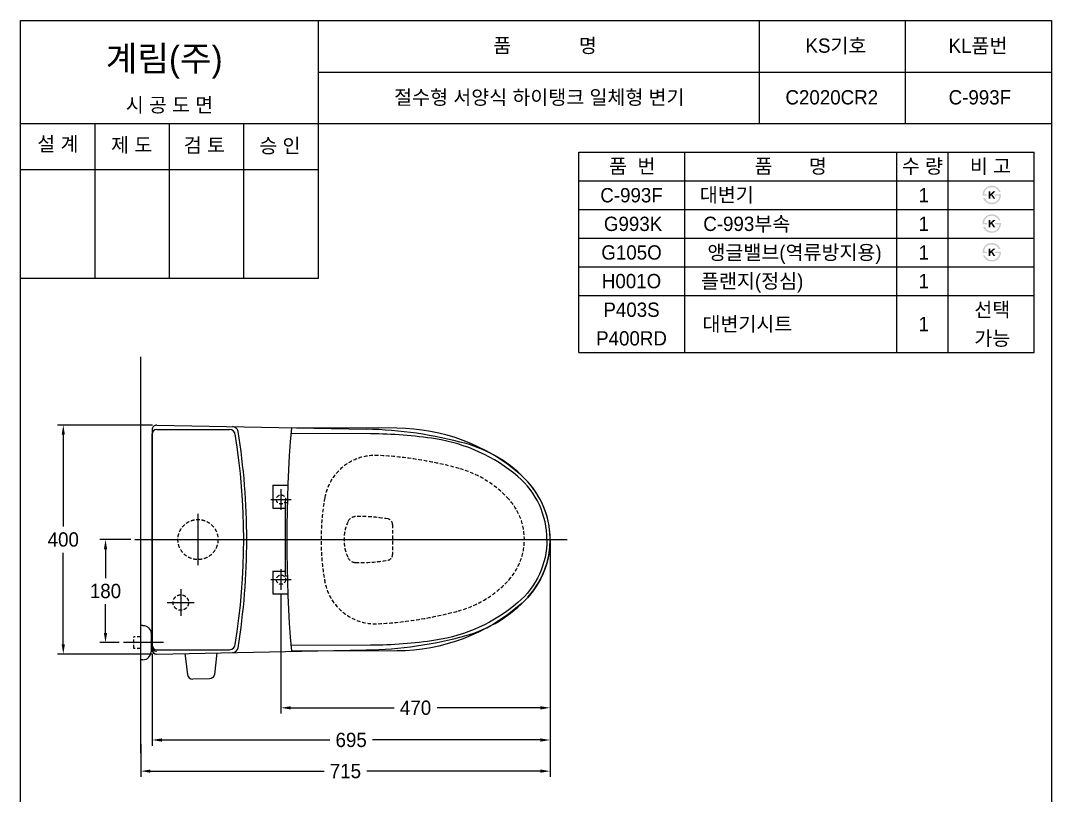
# Model space of a CAD drawing. Header units: millimetres. Extents: x 0 to 1800, y -67 to 2530.
# Drawn here: x 0 to 1800, y 1177 to 2530 of the extents above; entities that cross this region are included whole.
import ezdxf
from ezdxf.enums import TextEntityAlignment as Align
from ezdxf.lldxf.tags import DXFTag

# ---------------------------------------------------------------- set-up
doc = ezdxf.new("R2010")
doc.units = ezdxf.units.MM
doc.linetypes.add('DASHED2', pattern=[9.525, 6.35, -3.175])
for name, color, linetype in [('TEXT', 7, 'Continuous'), ('내부선 및 부속', 4, 'Continuous'), ('도각라인', 255, 'Continuous'), ('외형선', 3, 'Continuous'), ('점선', 6, 'DASHED2'), ('중심선', 1, 'DASHED'), ('치수선', 7, 'Continuous')]:
    doc.layers.add(name, color=color, linetype=linetype)
doc.styles.add('____', font='')
doc.styles.add('타이틀', font='H2GTRM.TTF', dxfattribs={"height": 25})
doc.styles.get('____').set_extended_font_data('굴림')
tags = doc.linetypes.add('DASHDOT', pattern=[70, 31, -13, 13, -13]).pattern_tags.tags
tags[10:11] = [DXFTag(74, 4), DXFTag(75, 0), DXFTag(340, '0'), DXFTag(46, 0.0), DXFTag(50, 0.0), DXFTag(44, 0.0), DXFTag(45, 0.0)]
tags[8:9] = [DXFTag(74, 4), DXFTag(75, 0), DXFTag(340, '0'), DXFTag(46, 0.0), DXFTag(50, 0.0), DXFTag(44, 0.0), DXFTag(45, 0.0)]
tags[6:7] = [DXFTag(74, 4), DXFTag(75, 0), DXFTag(340, '0'), DXFTag(46, 0.0), DXFTag(50, 0.0), DXFTag(44, 0.0), DXFTag(45, 0.0)]
tags[4:5] = [DXFTag(74, 4), DXFTag(75, 0), DXFTag(340, '0'), DXFTag(46, 0.0), DXFTag(50, 0.0), DXFTag(44, 0.0), DXFTag(45, 0.0)]
tags = doc.linetypes.add('DASHED', pattern=[25.72, 12.86, -12.86]).pattern_tags.tags
tags[6:7] = [DXFTag(74, 4), DXFTag(75, 0), DXFTag(340, '0'), DXFTag(46, 0.0), DXFTag(50, 0.0), DXFTag(44, 0.0), DXFTag(45, 0.0)]
tags[4:5] = [DXFTag(74, 4), DXFTag(75, 0), DXFTag(340, '0'), DXFTag(46, 0.0), DXFTag(50, 0.0), DXFTag(44, 0.0), DXFTag(45, 0.0)]
doc.dimstyles.new('MSADIM', dxfattribs={"dimtxt": 33, "dimasz": 17, "dimexe": 10, "dimexo": 7.5, "dimgap": 10, "dimtad": 0, "dimtih": 1, "dimtoh": 1, "dimdec": 0, "dimzin": 1, "dimdsep": 46, "dimtxsty": '____', "dimcen": 11.25, "dimadec": 0, "dimazin": 0, "dimtfac": 1, "dimtdec": 0, "dimtix": 1, "dimtmove": 0, "dimatfit": 3, "dimfxl": 1, "dimtolj": 1, "dimtzin": 1, "dimarcsym": 0})

# ---------------------------------------------------------------- blocks, each defined once
blk = doc.blocks.new('*D3')
at = {"layer": '치수선', "color": 0, "linetype": 'Continuous', "lineweight": -2, "transparency": 16777216}
for p, q in [((924.7, 1616), (924.7, 1319.6)), ((454.7, 1528), (454.7, 1319.6)), ((471.7, 1329.6), (652.1, 1329.6)), ((907.7, 1329.6), (727.4, 1329.6))]:
    blk.add_line(p, q, dxfattribs=at)
at = {"layer": '치수선', "color": 0, "linetype": 'Continuous', "transparency": 16777216}
for points in [[(471.7, 1332.4), (471.7, 1326.7), (454.7, 1329.6)], [(907.7, 1332.4), (907.7, 1326.7), (924.7, 1329.6)]]:
    blk.add_solid(points, dxfattribs=at)
at = {"layer": '치수선', "color": 0, "linetype": 'Continuous', "transparency": 16777216, "insert": (689.7, 1329.6), "char_height": 25, "attachment_point": 5, "style": '____'}
blk.add_mtext('\\A1;470', dxfattribs=at)
blk = doc.blocks.new('*D4')
at = {"layer": '치수선', "color": 0, "linetype": 'Continuous', "lineweight": -2, "transparency": 16777216}
for p, q in [((229.7, 1424), (229.7, 1263.4)), ((924.7, 1322.1), (924.7, 1263.4)), ((246.7, 1273.4), (539.9, 1273.4)), ((907.7, 1273.4), (614.5, 1273.4))]:
    blk.add_line(p, q, dxfattribs=at)
at = {"layer": '치수선', "color": 0, "linetype": 'Continuous', "transparency": 16777216}
for points in [[(246.7, 1276.2), (246.7, 1270.5), (229.7, 1273.4)], [(907.7, 1276.2), (907.7, 1270.5), (924.7, 1273.4)]]:
    blk.add_solid(points, dxfattribs=at)
at = {"layer": '치수선', "color": 0, "linetype": 'Continuous', "transparency": 16777216, "insert": (577.2, 1273.4), "char_height": 25, "attachment_point": 5, "style": '____'}
blk.add_mtext('\\A1;695', dxfattribs=at)
blk = doc.blocks.new('*D5')
at = {"layer": '치수선', "color": 0, "linetype": 'Continuous', "lineweight": -2, "transparency": 16777216}
for p, q in [((209.7, 1265.9), (209.7, 1209)), ((924.7, 1265.9), (924.7, 1209)), ((226.7, 1219), (530.1, 1219)), ((907.7, 1219), (604.4, 1219))]:
    blk.add_line(p, q, dxfattribs=at)
at = {"layer": '치수선', "color": 0, "linetype": 'Continuous', "transparency": 16777216}
for points in [[(226.7, 1221.8), (226.7, 1216.2), (209.7, 1219)], [(907.7, 1221.8), (907.7, 1216.2), (924.7, 1219)]]:
    blk.add_solid(points, dxfattribs=at)
at = {"layer": '치수선', "color": 0, "linetype": 'Continuous', "transparency": 16777216, "insert": (567.2, 1219), "char_height": 25, "attachment_point": 5, "style": '____'}
blk.add_mtext('\\A1;715', dxfattribs=at)
blk = doc.blocks.new('*D8')
at = {"layer": '치수선', "color": 0, "linetype": 'Continuous', "lineweight": -2, "transparency": 16777216}
for p, q in [((192.2, 1623.5), (138.2, 1623.5)), ((148.2, 1606.5), (148.2, 1556.3)), ((148.2, 1460.5), (148.2, 1510.6)), ((172.2, 1443.5), (138.2, 1443.5))]:
    blk.add_line(p, q, dxfattribs=at)
at = {"layer": '치수선', "color": 0, "linetype": 'Continuous', "transparency": 16777216}
for points in [[(145.4, 1606.5), (151.1, 1606.5), (148.2, 1623.5)], [(145.4, 1460.5), (151.1, 1460.5), (148.2, 1443.5)]]:
    blk.add_solid(points, dxfattribs=at)
at = {"layer": '치수선', "color": 0, "linetype": 'Continuous', "transparency": 16777216, "insert": (148.2, 1533.5), "char_height": 25, "attachment_point": 5, "style": '____'}
blk.add_mtext('\\A1;180', dxfattribs=at)
blk = doc.blocks.new('*D9')
at = {"layer": '치수선', "color": 0, "linetype": 'Continuous', "lineweight": -2, "transparency": 16777216}
for p, q in [((230.4, 1823.5), (64.5, 1823.5)), ((74.5, 1806.5), (74.5, 1646.3)), ((74.5, 1440.5), (74.5, 1600.6)), ((230.4, 1423.5), (64.5, 1423.5))]:
    blk.add_line(p, q, dxfattribs=at)
at = {"layer": '치수선', "color": 0, "linetype": 'Continuous', "transparency": 16777216}
for points in [[(71.7, 1806.5), (77.3, 1806.5), (74.5, 1823.5)], [(71.7, 1440.5), (77.3, 1440.5), (74.5, 1423.5)]]:
    blk.add_solid(points, dxfattribs=at)
at = {"layer": '치수선', "color": 0, "linetype": 'Continuous', "transparency": 16777216, "insert": (74.5, 1623.5), "char_height": 25, "attachment_point": 5, "style": '____'}
blk.add_mtext('\\A1;400', dxfattribs=at)

msp = doc.modelspace()

# ---------------------------------------------------------------- hatches: boundary and pattern name
at = {"layer": 'TEXT'}
for points in [[(1679.9, 2224.2), (1679.8, 2224.6), (1679.8, 2225), (1679.8, 2225.4), (1679.8, 2225.8), (1679.8, 2226.2), (1679.9, 2226.6), (1679.9, 2227), (1679.9, 2227.4), (1680, 2227.8), (1680, 2228.2), (1680.1, 2228.6), (1680.2, 2229), (1680.3, 2229.4), (1680.4, 2229.8), (1680.5, 2230.1), (1680.6, 2230.5), (1680.7, 2230.9), (1680.8, 2231.3), (1681, 2231.7), (1681.1, 2232), (1681.3, 2232.4), (1681.4, 2232.7), (1681.6, 2233.1), (1681.8, 2233.4), (1682, 2233.8), (1682.1, 2234.1), (1682.4, 2234.4), (1682.6, 2234.8), (1682.8, 2235.1), (1683, 2235.4), (1683.2, 2235.7), (1683.8, 2236.3), (1684, 2236.6), (1684.3, 2236.9), (1684.6, 2237.2), (1684.9, 2237.5), (1685.2, 2237.8), (1685.5, 2238), (1685.8, 2238.3), (1686.1, 2238.5), (1686.4, 2238.7), (1686.8, 2239), (1687.1, 2239.2), (1687.4, 2239.4), (1687.8, 2239.6), (1688.2, 2239.8), (1688.5, 2239.9), (1688.9, 2240.1), (1689.3, 2240.3), (1689.7, 2240.5), (1690.2, 2240.6), (1690.6, 2240.7), (1691, 2240.9), (1691.5, 2241), (1691.9, 2241.1), (1692.4, 2241.2), (1692.8, 2241.2), (1693.3, 2241.3), (1693.8, 2241.4), (1694.2, 2241.4), (1694.7, 2241.4), (1695.2, 2241.5), (1695.7, 2241.5), (1696.5, 2241.5), (1696.8, 2241.4), (1697.2, 2241.4), (1697.6, 2241.4), (1697.9, 2241.3), (1698.3, 2241.3), (1698.6, 2241.2), (1699, 2241.2), (1699.3, 2241.1), (1699.7, 2241), (1700, 2241), (1700.4, 2240.9), (1700.7, 2240.8), (1701, 2240.7), (1701.4, 2240.6), (1701.7, 2240.5), (1702, 2240.4), (1702.3, 2240.2), (1702.6, 2240.1), (1702.9, 2240), (1703.2, 2239.8), (1703.5, 2239.7), (1703.8, 2239.5), (1704.1, 2239.4), (1704.4, 2239.2), (1704.7, 2239), (1705, 2238.9), (1705.2, 2238.7), (1705.5, 2238.5), (1705.8, 2238.3), (1706.1, 2238.1), (1706.5, 2237.7), (1706.9, 2237.4), (1707.3, 2237), (1707.7, 2236.6), (1708, 2236.2), (1708.4, 2235.8), (1708.7, 2235.4), (1709.1, 2234.9), (1709.4, 2234.5), (1709.7, 2234), (1710, 2233.5), (1710.3, 2233), (1710.5, 2232.5), (1710.8, 2232), (1711, 2231.5), (1711.3, 2230.9), (1711.3, 2230.9), (1708.2, 2230.9), (1708.2, 2230.9), (1708.1, 2231.1), (1708, 2231.3), (1708, 2231.4), (1707.9, 2231.6), (1707.8, 2231.8), (1707.7, 2232), (1707.7, 2232.1), (1707.6, 2232.3), (1707.5, 2232.5), (1707.4, 2232.6), (1707.3, 2232.8), (1707.2, 2233), (1707.1, 2233.1), (1707, 2233.3), (1706.9, 2233.5), (1706.7, 2233.6), (1706.6, 2233.8), (1706.5, 2233.9), (1706.2, 2234.3), (1705.9, 2234.6), (1705.6, 2234.9), (1705.3, 2235.2), (1705, 2235.5), (1704.7, 2235.8), (1704.3, 2236.1), (1704.1, 2236.3), (1703.8, 2236.4), (1703.6, 2236.6), (1703.4, 2236.8), (1703.1, 2236.9), (1702.9, 2237.1), (1702.6, 2237.2), (1702.4, 2237.4), (1702.2, 2237.5), (1701.9, 2237.6), (1701.7, 2237.7), (1701.4, 2237.8), (1701.2, 2238), (1700.9, 2238.1), (1700.6, 2238.2), (1700.4, 2238.3), (1700.1, 2238.3), (1699.9, 2238.4), (1699.6, 2238.5), (1699.3, 2238.6), (1699.1, 2238.6), (1698.8, 2238.7), (1698.5, 2238.7), (1698.2, 2238.8), (1698, 2238.8), (1697.7, 2238.9), (1697.4, 2238.9), (1697.1, 2238.9), (1696.8, 2239), (1696.5, 2239), (1696.3, 2239), (1696, 2239), (1695.6, 2239), (1695.3, 2239), (1694.9, 2238.9), (1694.6, 2238.9), (1694.3, 2238.9), (1693.9, 2238.9), (1693.6, 2238.8), (1693.3, 2238.8), (1693, 2238.7), (1692.7, 2238.7), (1692.3, 2238.6), (1692, 2238.5), (1691.7, 2238.4), (1691.4, 2238.3), (1691.1, 2238.2), (1690.9, 2238.1), (1690.6, 2238), (1690.3, 2237.9), (1690, 2237.8), (1689.7, 2237.7), (1689.4, 2237.5), (1689.2, 2237.4), (1688.9, 2237.3), (1688.7, 2237.1), (1688.4, 2236.9), (1688.1, 2236.8), (1687.9, 2236.6), (1687.6, 2236.4), (1687.4, 2236.2), (1687.2, 2236), (1686.9, 2235.8), (1686.7, 2235.6), (1686.5, 2235.4), (1686.2, 2235.2), (1686, 2235), (1685.8, 2234.7), (1685.6, 2234.5), (1685.4, 2234.3), (1685.2, 2234), (1685, 2233.8), (1684.8, 2233.5), (1684.7, 2233.3), (1684.5, 2233), (1684.3, 2232.7), (1684.2, 2232.5), (1684, 2232.2), (1683.9, 2231.9), (1683.8, 2231.6), (1683.7, 2231.3), (1683.5, 2231.1), (1683.4, 2230.8), (1683.3, 2230.5), (1683.2, 2230.2), (1683.1, 2229.8), (1683, 2229.5), (1683, 2229.2), (1682.9, 2228.9), (1682.8, 2228.6), (1682.8, 2228.2), (1682.7, 2227.9), (1682.7, 2227.6), (1682.7, 2227.2), (1682.6, 2226.9), (1682.6, 2226.5), (1682.6, 2226.5), (1687.8, 2226.5), (1687.8, 2226.5), (1687.8, 2226.5), (1687.8, 2224.2), (1687.8, 2224.2), (1687.8, 2224.2), (1679.9, 2224.2)], [(1712, 2226.5), (1712, 2226.1), (1712, 2225.6), (1712, 2225.2), (1712, 2224.8), (1711.9, 2224.3), (1711.9, 2223.9), (1711.9, 2223.5), (1711.8, 2223.1), (1711.7, 2222.7), (1711.6, 2222.2), (1711.6, 2221.8), (1711.5, 2221.4), (1711.3, 2221), (1711.2, 2220.6), (1711.1, 2220.2), (1711, 2219.8), (1710.8, 2219.4), (1710.7, 2219), (1710.5, 2218.7), (1710.4, 2218.3), (1710.2, 2217.9), (1710, 2217.6), (1709.8, 2217.2), (1709.6, 2216.9), (1709.4, 2216.5), (1709.2, 2216.2), (1709, 2215.9), (1708.8, 2215.5), (1708.5, 2215.2), (1708.3, 2214.9), (1708, 2214.6), (1707.8, 2214.3), (1707.5, 2214), (1707.2, 2213.7), (1707, 2213.5), (1706.7, 2213.2), (1706.4, 2212.9), (1706.1, 2212.7), (1705.8, 2212.4), (1705.5, 2212.2), (1705.2, 2212), (1704.8, 2211.8), (1704.5, 2211.6), (1704.2, 2211.4), (1703.8, 2211.2), (1703.5, 2211), (1703.1, 2210.8), (1702.8, 2210.7), (1702.4, 2210.5), (1702.1, 2210.3), (1701.7, 2210.2), (1701.3, 2210.1), (1700.9, 2209.9), (1700.5, 2209.8), (1700.2, 2209.7), (1699.8, 2209.6), (1699.4, 2209.6), (1699, 2209.5), (1698.6, 2209.4), (1698.2, 2209.4), (1697.8, 2209.4), (1697.4, 2209.3), (1697, 2209.3), (1696.6, 2209.3), (1695.9, 2209.3), (1695.3, 2209.3), (1694.6, 2209.4), (1694, 2209.5), (1693.3, 2209.5), (1693, 2209.6), (1692.7, 2209.7), (1692.4, 2209.7), (1692.1, 2209.8), (1691.8, 2209.9), (1691.5, 2209.9), (1691.2, 2210), (1691, 2210.1), (1690.7, 2210.2), (1690.4, 2210.3), (1690.1, 2210.4), (1689.8, 2210.5), (1689.5, 2210.6), (1689.3, 2210.7), (1689, 2210.9), (1688.7, 2211), (1688.5, 2211.1), (1688.2, 2211.3), (1687.9, 2211.4), (1687.7, 2211.6), (1687.4, 2211.7), (1686.9, 2212), (1686.6, 2212.2), (1686.4, 2212.4), (1686.1, 2212.6), (1685.9, 2212.8), (1685.6, 2213), (1685.4, 2213.2), (1685.1, 2213.4), (1684.9, 2213.6), (1684.7, 2213.8), (1684.5, 2214.1), (1684.2, 2214.3), (1684, 2214.5), (1683.8, 2214.8), (1683.6, 2215), (1683.4, 2215.2), (1683.2, 2215.5), (1683, 2215.8), (1682.8, 2216), (1682.6, 2216.3), (1682.5, 2216.6), (1682.3, 2216.8), (1682.1, 2217.1), (1681.9, 2217.4), (1681.8, 2217.7), (1681.6, 2218), (1681.5, 2218.3), (1681.3, 2218.6), (1681, 2219.2), (1680.8, 2219.9), (1680.8, 2219.9), (1683.7, 2219.9), (1683.7, 2219.9), (1683.9, 2219.4), (1684.2, 2219), (1684.4, 2218.6), (1684.6, 2218.2), (1684.9, 2217.9), (1685.1, 2217.5), (1685.4, 2217.1), (1685.7, 2216.8), (1685.9, 2216.5), (1686.2, 2216.1), (1686.5, 2215.8), (1686.8, 2215.5), (1687.1, 2215.2), (1687.4, 2215), (1687.7, 2214.7), (1688, 2214.5), (1688.2, 2214.3), (1688.4, 2214.1), (1688.7, 2214), (1688.9, 2213.8), (1689.1, 2213.7), (1689.4, 2213.5), (1689.6, 2213.4), (1689.9, 2213.2), (1690.1, 2213.1), (1690.4, 2213), (1690.6, 2212.9), (1690.9, 2212.8), (1691.1, 2212.7), (1691.4, 2212.6), (1691.7, 2212.5), (1691.9, 2212.4), (1692.2, 2212.3), (1692.5, 2212.3), (1692.7, 2212.2), (1693, 2212.1), (1693.3, 2212.1), (1693.6, 2212), (1693.9, 2212), (1694.2, 2212), (1694.5, 2211.9), (1694.8, 2211.9), (1695.1, 2211.9), (1695.4, 2211.9), (1695.7, 2211.9), (1696, 2211.9), (1696.3, 2211.9), (1697.1, 2211.9), (1697.4, 2211.9), (1697.7, 2212), (1698, 2212), (1698.2, 2212), (1698.5, 2212), (1698.7, 2212.1), (1699, 2212.1), (1699.3, 2212.2), (1699.5, 2212.2), (1699.8, 2212.3), (1700, 2212.4), (1700.3, 2212.5), (1700.5, 2212.5), (1700.8, 2212.6), (1701, 2212.7), (1701.3, 2212.8), (1701.5, 2212.9), (1701.8, 2213), (1702, 2213.1), (1702.3, 2213.3), (1702.5, 2213.4), (1702.7, 2213.5), (1703, 2213.7), (1703.2, 2213.8), (1703.4, 2213.9), (1703.7, 2214.1), (1703.9, 2214.3), (1704.1, 2214.4), (1704.3, 2214.6), (1704.6, 2214.8), (1704.8, 2215), (1705.1, 2215.2), (1705.3, 2215.4), (1705.6, 2215.7), (1705.8, 2215.9), (1706, 2216.1), (1706.2, 2216.4), (1706.4, 2216.6), (1706.6, 2216.9), (1706.8, 2217.1), (1707, 2217.4), (1707.2, 2217.7), (1707.3, 2218), (1707.5, 2218.2), (1707.7, 2218.5), (1707.8, 2218.8), (1708, 2219.1), (1708.1, 2219.4), (1708.2, 2219.7), (1708.3, 2220), (1708.4, 2220.4), (1708.6, 2220.7), (1708.7, 2221), (1708.7, 2221.3), (1708.8, 2221.7), (1708.9, 2222), (1709, 2222.4), (1709, 2222.7), (1709.1, 2223.1), (1709.1, 2223.4), (1709.2, 2223.8), (1709.2, 2224.2), (1709.2, 2224.2), (1701.8, 2224.2), (1701.8, 2224.2), (1701.8, 2224.2), (1701.8, 2226.5), (1701.8, 2226.5), (1701.8, 2226.5), (1712, 2226.5)], [(1693.6, 2227.2), (1698.4, 2231.6), (1702.3, 2231.6), (1696.9, 2226.6), (1701.9, 2219.1), (1698.6, 2219.1), (1695, 2224.8), (1693.6, 2223.6), (1693.6, 2219.1), (1690.7, 2219.1), (1690.7, 2231.7), (1693.6, 2231.7)], [(1679.9, 2174.2), (1679.8, 2174.6), (1679.8, 2175), (1679.8, 2175.4), (1679.8, 2175.8), (1679.8, 2176.2), (1679.9, 2176.6), (1679.9, 2177), (1679.9, 2177.4), (1680, 2177.8), (1680, 2178.2), (1680.1, 2178.6), (1680.2, 2179), (1680.3, 2179.4), (1680.4, 2179.8), (1680.5, 2180.1), (1680.6, 2180.5), (1680.7, 2180.9), (1680.8, 2181.3), (1681, 2181.7), (1681.1, 2182), (1681.3, 2182.4), (1681.4, 2182.7), (1681.6, 2183.1), (1681.8, 2183.4), (1682, 2183.8), (1682.1, 2184.1), (1682.4, 2184.4), (1682.6, 2184.8), (1682.8, 2185.1), (1683, 2185.4), (1683.2, 2185.7), (1683.8, 2186.3), (1684, 2186.6), (1684.3, 2186.9), (1684.6, 2187.2), (1684.9, 2187.5), (1685.2, 2187.8), (1685.5, 2188), (1685.8, 2188.3), (1686.1, 2188.5), (1686.4, 2188.7), (1686.8, 2189), (1687.1, 2189.2), (1687.4, 2189.4), (1687.8, 2189.6), (1688.2, 2189.8), (1688.5, 2189.9), (1688.9, 2190.1), (1689.3, 2190.3), (1689.7, 2190.5), (1690.2, 2190.6), (1690.6, 2190.7), (1691, 2190.9), (1691.5, 2191), (1691.9, 2191.1), (1692.4, 2191.2), (1692.8, 2191.2), (1693.3, 2191.3), (1693.8, 2191.4), (1694.2, 2191.4), (1694.7, 2191.4), (1695.2, 2191.5), (1695.7, 2191.5), (1696.5, 2191.5), (1696.8, 2191.4), (1697.2, 2191.4), (1697.6, 2191.4), (1697.9, 2191.3), (1698.3, 2191.3), (1698.6, 2191.2), (1699, 2191.2), (1699.3, 2191.1), (1699.7, 2191), (1700, 2191), (1700.4, 2190.9), (1700.7, 2190.8), (1701, 2190.7), (1701.4, 2190.6), (1701.7, 2190.5), (1702, 2190.4), (1702.3, 2190.2), (1702.6, 2190.1), (1702.9, 2190), (1703.2, 2189.8), (1703.5, 2189.7), (1703.8, 2189.5), (1704.1, 2189.4), (1704.4, 2189.2), (1704.7, 2189), (1705, 2188.9), (1705.2, 2188.7), (1705.5, 2188.5), (1705.8, 2188.3), (1706.1, 2188.1), (1706.5, 2187.7), (1706.9, 2187.4), (1707.3, 2187), (1707.7, 2186.6), (1708, 2186.2), (1708.4, 2185.8), (1708.7, 2185.4), (1709.1, 2184.9), (1709.4, 2184.5), (1709.7, 2184), (1710, 2183.5), (1710.3, 2183), (1710.5, 2182.5), (1710.8, 2182), (1711, 2181.5), (1711.3, 2180.9), (1711.3, 2180.9), (1708.2, 2180.9), (1708.2, 2180.9), (1708.1, 2181.1), (1708, 2181.3), (1708, 2181.4), (1707.9, 2181.6), (1707.8, 2181.8), (1707.7, 2182), (1707.7, 2182.1), (1707.6, 2182.3), (1707.5, 2182.5), (1707.4, 2182.6), (1707.3, 2182.8), (1707.2, 2183), (1707.1, 2183.1), (1707, 2183.3), (1706.9, 2183.5), (1706.7, 2183.6), (1706.6, 2183.8), (1706.5, 2183.9), (1706.2, 2184.3), (1705.9, 2184.6), (1705.6, 2184.9), (1705.3, 2185.2), (1705, 2185.5), (1704.7, 2185.8), (1704.3, 2186.1), (1704.1, 2186.3), (1703.8, 2186.4), (1703.6, 2186.6), (1703.4, 2186.8), (1703.1, 2186.9), (1702.9, 2187.1), (1702.6, 2187.2), (1702.4, 2187.4), (1702.2, 2187.5), (1701.9, 2187.6), (1701.7, 2187.7), (1701.4, 2187.8), (1701.2, 2188), (1700.9, 2188.1), (1700.6, 2188.2), (1700.4, 2188.3), (1700.1, 2188.3), (1699.9, 2188.4), (1699.6, 2188.5), (1699.3, 2188.6), (1699.1, 2188.6), (1698.8, 2188.7), (1698.5, 2188.7), (1698.2, 2188.8), (1698, 2188.8), (1697.7, 2188.9), (1697.4, 2188.9), (1697.1, 2188.9), (1696.8, 2189), (1696.5, 2189), (1696.3, 2189), (1696, 2189), (1695.6, 2189), (1695.3, 2189), (1694.9, 2188.9), (1694.6, 2188.9), (1694.3, 2188.9), (1693.9, 2188.9), (1693.6, 2188.8), (1693.3, 2188.8), (1693, 2188.7), (1692.7, 2188.7), (1692.3, 2188.6), (1692, 2188.5), (1691.7, 2188.4), (1691.4, 2188.3), (1691.1, 2188.2), (1690.9, 2188.1), (1690.6, 2188), (1690.3, 2187.9), (1690, 2187.8), (1689.7, 2187.7), (1689.4, 2187.5), (1689.2, 2187.4), (1688.9, 2187.3), (1688.7, 2187.1), (1688.4, 2186.9), (1688.1, 2186.8), (1687.9, 2186.6), (1687.6, 2186.4), (1687.4, 2186.2), (1687.2, 2186), (1686.9, 2185.8), (1686.7, 2185.6), (1686.5, 2185.4), (1686.2, 2185.2), (1686, 2185), (1685.8, 2184.7), (1685.6, 2184.5), (1685.4, 2184.3), (1685.2, 2184), (1685, 2183.8), (1684.8, 2183.5), (1684.7, 2183.3), (1684.5, 2183), (1684.3, 2182.7), (1684.2, 2182.5), (1684, 2182.2), (1683.9, 2181.9), (1683.8, 2181.6), (1683.7, 2181.3), (1683.5, 2181.1), (1683.4, 2180.8), (1683.3, 2180.5), (1683.2, 2180.2), (1683.1, 2179.8), (1683, 2179.5), (1683, 2179.2), (1682.9, 2178.9), (1682.8, 2178.6), (1682.8, 2178.2), (1682.7, 2177.9), (1682.7, 2177.6), (1682.7, 2177.2), (1682.6, 2176.9), (1682.6, 2176.5), (1682.6, 2176.5), (1687.8, 2176.5), (1687.8, 2176.5), (1687.8, 2176.5), (1687.8, 2174.2), (1687.8, 2174.2), (1687.8, 2174.2), (1679.9, 2174.2)], [(1693.6, 2177.2), (1698.4, 2181.6), (1702.3, 2181.6), (1696.9, 2176.6), (1701.9, 2169.1), (1698.6, 2169.1), (1695, 2174.8), (1693.6, 2173.6), (1693.6, 2169.1), (1690.7, 2169.1), (1690.7, 2181.7), (1693.6, 2181.7)], [(1712, 2176.5), (1712, 2176.1), (1712, 2175.6), (1712, 2175.2), (1712, 2174.8), (1711.9, 2174.3), (1711.9, 2173.9), (1711.9, 2173.5), (1711.8, 2173.1), (1711.7, 2172.7), (1711.6, 2172.2), (1711.6, 2171.8), (1711.5, 2171.4), (1711.3, 2171), (1711.2, 2170.6), (1711.1, 2170.2), (1711, 2169.8), (1710.8, 2169.4), (1710.7, 2169), (1710.5, 2168.7), (1710.4, 2168.3), (1710.2, 2167.9), (1710, 2167.6), (1709.8, 2167.2), (1709.6, 2166.9), (1709.4, 2166.5), (1709.2, 2166.2), (1709, 2165.9), (1708.8, 2165.5), (1708.5, 2165.2), (1708.3, 2164.9), (1708, 2164.6), (1707.8, 2164.3), (1707.5, 2164), (1707.2, 2163.7), (1707, 2163.5), (1706.7, 2163.2), (1706.4, 2162.9), (1706.1, 2162.7), (1705.8, 2162.4), (1705.5, 2162.2), (1705.2, 2162), (1704.8, 2161.8), (1704.5, 2161.6), (1704.2, 2161.4), (1703.8, 2161.2), (1703.5, 2161), (1703.1, 2160.8), (1702.8, 2160.7), (1702.4, 2160.5), (1702.1, 2160.3), (1701.7, 2160.2), (1701.3, 2160.1), (1700.9, 2159.9), (1700.5, 2159.8), (1700.2, 2159.7), (1699.8, 2159.6), (1699.4, 2159.6), (1699, 2159.5), (1698.6, 2159.4), (1698.2, 2159.4), (1697.8, 2159.4), (1697.4, 2159.3), (1697, 2159.3), (1696.6, 2159.3), (1695.9, 2159.3), (1695.3, 2159.3), (1694.6, 2159.4), (1694, 2159.5), (1693.3, 2159.5), (1693, 2159.6), (1692.7, 2159.7), (1692.4, 2159.7), (1692.1, 2159.8), (1691.8, 2159.9), (1691.5, 2159.9), (1691.2, 2160), (1691, 2160.1), (1690.7, 2160.2), (1690.4, 2160.3), (1690.1, 2160.4), (1689.8, 2160.5), (1689.5, 2160.6), (1689.3, 2160.7), (1689, 2160.9), (1688.7, 2161), (1688.5, 2161.1), (1688.2, 2161.3), (1687.9, 2161.4), (1687.7, 2161.6), (1687.4, 2161.7), (1686.9, 2162), (1686.6, 2162.2), (1686.4, 2162.4), (1686.1, 2162.6), (1685.9, 2162.8), (1685.6, 2163), (1685.4, 2163.2), (1685.1, 2163.4), (1684.9, 2163.6), (1684.7, 2163.8), (1684.5, 2164.1), (1684.2, 2164.3), (1684, 2164.5), (1683.8, 2164.8), (1683.6, 2165), (1683.4, 2165.2), (1683.2, 2165.5), (1683, 2165.8), (1682.8, 2166), (1682.6, 2166.3), (1682.5, 2166.6), (1682.3, 2166.8), (1682.1, 2167.1), (1681.9, 2167.4), (1681.8, 2167.7), (1681.6, 2168), (1681.5, 2168.3), (1681.3, 2168.6), (1681, 2169.2), (1680.8, 2169.9), (1680.8, 2169.9), (1683.7, 2169.9), (1683.7, 2169.9), (1683.9, 2169.4), (1684.2, 2169), (1684.4, 2168.6), (1684.6, 2168.2), (1684.9, 2167.9), (1685.1, 2167.5), (1685.4, 2167.1), (1685.7, 2166.8), (1685.9, 2166.5), (1686.2, 2166.1), (1686.5, 2165.8), (1686.8, 2165.5), (1687.1, 2165.2), (1687.4, 2165), (1687.7, 2164.7), (1688, 2164.5), (1688.2, 2164.3), (1688.4, 2164.1), (1688.7, 2164), (1688.9, 2163.8), (1689.1, 2163.7), (1689.4, 2163.5), (1689.6, 2163.4), (1689.9, 2163.2), (1690.1, 2163.1), (1690.4, 2163), (1690.6, 2162.9), (1690.9, 2162.8), (1691.1, 2162.7), (1691.4, 2162.6), (1691.7, 2162.5), (1691.9, 2162.4), (1692.2, 2162.3), (1692.5, 2162.3), (1692.7, 2162.2), (1693, 2162.1), (1693.3, 2162.1), (1693.6, 2162), (1693.9, 2162), (1694.2, 2162), (1694.5, 2161.9), (1694.8, 2161.9), (1695.1, 2161.9), (1695.4, 2161.9), (1695.7, 2161.9), (1696, 2161.9), (1696.3, 2161.9), (1697.1, 2161.9), (1697.4, 2161.9), (1697.7, 2162), (1698, 2162), (1698.2, 2162), (1698.5, 2162), (1698.7, 2162.1), (1699, 2162.1), (1699.3, 2162.2), (1699.5, 2162.2), (1699.8, 2162.3), (1700, 2162.4), (1700.3, 2162.5), (1700.5, 2162.5), (1700.8, 2162.6), (1701, 2162.7), (1701.3, 2162.8), (1701.5, 2162.9), (1701.8, 2163), (1702, 2163.1), (1702.3, 2163.3), (1702.5, 2163.4), (1702.7, 2163.5), (1703, 2163.7), (1703.2, 2163.8), (1703.4, 2163.9), (1703.7, 2164.1), (1703.9, 2164.3), (1704.1, 2164.4), (1704.3, 2164.6), (1704.6, 2164.8), (1704.8, 2165), (1705.1, 2165.2), (1705.3, 2165.4), (1705.6, 2165.7), (1705.8, 2165.9), (1706, 2166.1), (1706.2, 2166.4), (1706.4, 2166.6), (1706.6, 2166.9), (1706.8, 2167.1), (1707, 2167.4), (1707.2, 2167.7), (1707.3, 2168), (1707.5, 2168.2), (1707.7, 2168.5), (1707.8, 2168.8), (1708, 2169.1), (1708.1, 2169.4), (1708.2, 2169.7), (1708.3, 2170), (1708.4, 2170.4), (1708.6, 2170.7), (1708.7, 2171), (1708.7, 2171.3), (1708.8, 2171.7), (1708.9, 2172), (1709, 2172.4), (1709, 2172.7), (1709.1, 2173.1), (1709.1, 2173.4), (1709.2, 2173.8), (1709.2, 2174.2), (1709.2, 2174.2), (1701.8, 2174.2), (1701.8, 2174.2), (1701.8, 2174.2), (1701.8, 2176.5), (1701.8, 2176.5), (1701.8, 2176.5), (1712, 2176.5)], [(1679.9, 2124.2), (1679.8, 2124.6), (1679.8, 2125), (1679.8, 2125.4), (1679.8, 2125.8), (1679.8, 2126.2), (1679.9, 2126.6), (1679.9, 2127), (1679.9, 2127.4), (1680, 2127.8), (1680, 2128.2), (1680.1, 2128.6), (1680.2, 2129), (1680.3, 2129.4), (1680.4, 2129.8), (1680.5, 2130.1), (1680.6, 2130.5), (1680.7, 2130.9), (1680.8, 2131.3), (1681, 2131.7), (1681.1, 2132), (1681.3, 2132.4), (1681.4, 2132.7), (1681.6, 2133.1), (1681.8, 2133.4), (1682, 2133.8), (1682.1, 2134.1), (1682.4, 2134.4), (1682.6, 2134.8), (1682.8, 2135.1), (1683, 2135.4), (1683.2, 2135.7), (1683.8, 2136.3), (1684, 2136.6), (1684.3, 2136.9), (1684.6, 2137.2), (1684.9, 2137.5), (1685.2, 2137.8), (1685.5, 2138), (1685.8, 2138.3), (1686.1, 2138.5), (1686.4, 2138.7), (1686.8, 2139), (1687.1, 2139.2), (1687.4, 2139.4), (1687.8, 2139.6), (1688.2, 2139.8), (1688.5, 2139.9), (1688.9, 2140.1), (1689.3, 2140.3), (1689.7, 2140.5), (1690.2, 2140.6), (1690.6, 2140.7), (1691, 2140.9), (1691.5, 2141), (1691.9, 2141.1), (1692.4, 2141.2), (1692.8, 2141.2), (1693.3, 2141.3), (1693.8, 2141.4), (1694.2, 2141.4), (1694.7, 2141.4), (1695.2, 2141.5), (1695.7, 2141.5), (1696.5, 2141.5), (1696.8, 2141.4), (1697.2, 2141.4), (1697.6, 2141.4), (1697.9, 2141.3), (1698.3, 2141.3), (1698.6, 2141.2), (1699, 2141.2), (1699.3, 2141.1), (1699.7, 2141), (1700, 2141), (1700.4, 2140.9), (1700.7, 2140.8), (1701, 2140.7), (1701.4, 2140.6), (1701.7, 2140.5), (1702, 2140.4), (1702.3, 2140.2), (1702.6, 2140.1), (1702.9, 2140), (1703.2, 2139.8), (1703.5, 2139.7), (1703.8, 2139.5), (1704.1, 2139.4), (1704.4, 2139.2), (1704.7, 2139), (1705, 2138.9), (1705.2, 2138.7), (1705.5, 2138.5), (1705.8, 2138.3), (1706.1, 2138.1), (1706.5, 2137.7), (1706.9, 2137.4), (1707.3, 2137), (1707.7, 2136.6), (1708, 2136.2), (1708.4, 2135.8), (1708.7, 2135.4), (1709.1, 2134.9), (1709.4, 2134.5), (1709.7, 2134), (1710, 2133.5), (1710.3, 2133), (1710.5, 2132.5), (1710.8, 2132), (1711, 2131.5), (1711.3, 2130.9), (1711.3, 2130.9), (1708.2, 2130.9), (1708.2, 2130.9), (1708.1, 2131.1), (1708, 2131.3), (1708, 2131.4), (1707.9, 2131.6), (1707.8, 2131.8), (1707.7, 2132), (1707.7, 2132.1), (1707.6, 2132.3), (1707.5, 2132.5), (1707.4, 2132.6), (1707.3, 2132.8), (1707.2, 2133), (1707.1, 2133.1), (1707, 2133.3), (1706.9, 2133.5), (1706.7, 2133.6), (1706.6, 2133.8), (1706.5, 2133.9), (1706.2, 2134.3), (1705.9, 2134.6), (1705.6, 2134.9), (1705.3, 2135.2), (1705, 2135.5), (1704.7, 2135.8), (1704.3, 2136.1), (1704.1, 2136.3), (1703.8, 2136.4), (1703.6, 2136.6), (1703.4, 2136.8), (1703.1, 2136.9), (1702.9, 2137.1), (1702.6, 2137.2), (1702.4, 2137.4), (1702.2, 2137.5), (1701.9, 2137.6), (1701.7, 2137.7), (1701.4, 2137.8), (1701.2, 2138), (1700.9, 2138.1), (1700.6, 2138.2), (1700.4, 2138.3), (1700.1, 2138.3), (1699.9, 2138.4), (1699.6, 2138.5), (1699.3, 2138.6), (1699.1, 2138.6), (1698.8, 2138.7), (1698.5, 2138.7), (1698.2, 2138.8), (1698, 2138.8), (1697.7, 2138.9), (1697.4, 2138.9), (1697.1, 2138.9), (1696.8, 2139), (1696.5, 2139), (1696.3, 2139), (1696, 2139), (1695.6, 2139), (1695.3, 2139), (1694.9, 2138.9), (1694.6, 2138.9), (1694.3, 2138.9), (1693.9, 2138.9), (1693.6, 2138.8), (1693.3, 2138.8), (1693, 2138.7), (1692.7, 2138.7), (1692.3, 2138.6), (1692, 2138.5), (1691.7, 2138.4), (1691.4, 2138.3), (1691.1, 2138.2), (1690.9, 2138.1), (1690.6, 2138), (1690.3, 2137.9), (1690, 2137.8), (1689.7, 2137.7), (1689.4, 2137.5), (1689.2, 2137.4), (1688.9, 2137.3), (1688.7, 2137.1), (1688.4, 2136.9), (1688.1, 2136.8), (1687.9, 2136.6), (1687.6, 2136.4), (1687.4, 2136.2), (1687.2, 2136), (1686.9, 2135.8), (1686.7, 2135.6), (1686.5, 2135.4), (1686.2, 2135.2), (1686, 2135), (1685.8, 2134.7), (1685.6, 2134.5), (1685.4, 2134.3), (1685.2, 2134), (1685, 2133.8), (1684.8, 2133.5), (1684.7, 2133.3), (1684.5, 2133), (1684.3, 2132.7), (1684.2, 2132.5), (1684, 2132.2), (1683.9, 2131.9), (1683.8, 2131.6), (1683.7, 2131.3), (1683.5, 2131.1), (1683.4, 2130.8), (1683.3, 2130.5), (1683.2, 2130.2), (1683.1, 2129.8), (1683, 2129.5), (1683, 2129.2), (1682.9, 2128.9), (1682.8, 2128.6), (1682.8, 2128.2), (1682.7, 2127.9), (1682.7, 2127.6), (1682.7, 2127.2), (1682.6, 2126.9), (1682.6, 2126.5), (1682.6, 2126.5), (1687.8, 2126.5), (1687.8, 2126.5), (1687.8, 2126.5), (1687.8, 2124.2), (1687.8, 2124.2), (1687.8, 2124.2), (1679.9, 2124.2)], [(1712, 2126.5), (1712, 2126.1), (1712, 2125.6), (1712, 2125.2), (1712, 2124.8), (1711.9, 2124.3), (1711.9, 2123.9), (1711.9, 2123.5), (1711.8, 2123.1), (1711.7, 2122.7), (1711.6, 2122.2), (1711.6, 2121.8), (1711.5, 2121.4), (1711.3, 2121), (1711.2, 2120.6), (1711.1, 2120.2), (1711, 2119.8), (1710.8, 2119.4), (1710.7, 2119), (1710.5, 2118.7), (1710.4, 2118.3), (1710.2, 2117.9), (1710, 2117.6), (1709.8, 2117.2), (1709.6, 2116.9), (1709.4, 2116.5), (1709.2, 2116.2), (1709, 2115.9), (1708.8, 2115.5), (1708.5, 2115.2), (1708.3, 2114.9), (1708, 2114.6), (1707.8, 2114.3), (1707.5, 2114), (1707.2, 2113.7), (1707, 2113.5), (1706.7, 2113.2), (1706.4, 2112.9), (1706.1, 2112.7), (1705.8, 2112.4), (1705.5, 2112.2), (1705.2, 2112), (1704.8, 2111.8), (1704.5, 2111.6), (1704.2, 2111.4), (1703.8, 2111.2), (1703.5, 2111), (1703.1, 2110.8), (1702.8, 2110.7), (1702.4, 2110.5), (1702.1, 2110.3), (1701.7, 2110.2), (1701.3, 2110.1), (1700.9, 2109.9), (1700.5, 2109.8), (1700.2, 2109.7), (1699.8, 2109.6), (1699.4, 2109.6), (1699, 2109.5), (1698.6, 2109.4), (1698.2, 2109.4), (1697.8, 2109.4), (1697.4, 2109.3), (1697, 2109.3), (1696.6, 2109.3), (1695.9, 2109.3), (1695.3, 2109.3), (1694.6, 2109.4), (1694, 2109.5), (1693.3, 2109.5), (1693, 2109.6), (1692.7, 2109.7), (1692.4, 2109.7), (1692.1, 2109.8), (1691.8, 2109.9), (1691.5, 2109.9), (1691.2, 2110), (1691, 2110.1), (1690.7, 2110.2), (1690.4, 2110.3), (1690.1, 2110.4), (1689.8, 2110.5), (1689.5, 2110.6), (1689.3, 2110.7), (1689, 2110.9), (1688.7, 2111), (1688.5, 2111.1), (1688.2, 2111.3), (1687.9, 2111.4), (1687.7, 2111.6), (1687.4, 2111.7), (1686.9, 2112), (1686.6, 2112.2), (1686.4, 2112.4), (1686.1, 2112.6), (1685.9, 2112.8), (1685.6, 2113), (1685.4, 2113.2), (1685.1, 2113.4), (1684.9, 2113.6), (1684.7, 2113.8), (1684.5, 2114.1), (1684.2, 2114.3), (1684, 2114.5), (1683.8, 2114.8), (1683.6, 2115), (1683.4, 2115.2), (1683.2, 2115.5), (1683, 2115.8), (1682.8, 2116), (1682.6, 2116.3), (1682.5, 2116.6), (1682.3, 2116.8), (1682.1, 2117.1), (1681.9, 2117.4), (1681.8, 2117.7), (1681.6, 2118), (1681.5, 2118.3), (1681.3, 2118.6), (1681, 2119.2), (1680.8, 2119.9), (1680.8, 2119.9), (1683.7, 2119.9), (1683.7, 2119.9), (1683.9, 2119.4), (1684.2, 2119), (1684.4, 2118.6), (1684.6, 2118.2), (1684.9, 2117.9), (1685.1, 2117.5), (1685.4, 2117.1), (1685.7, 2116.8), (1685.9, 2116.5), (1686.2, 2116.1), (1686.5, 2115.8), (1686.8, 2115.5), (1687.1, 2115.2), (1687.4, 2115), (1687.7, 2114.7), (1688, 2114.5), (1688.2, 2114.3), (1688.4, 2114.1), (1688.7, 2114), (1688.9, 2113.8), (1689.1, 2113.7), (1689.4, 2113.5), (1689.6, 2113.4), (1689.9, 2113.2), (1690.1, 2113.1), (1690.4, 2113), (1690.6, 2112.9), (1690.9, 2112.8), (1691.1, 2112.7), (1691.4, 2112.6), (1691.7, 2112.5), (1691.9, 2112.4), (1692.2, 2112.3), (1692.5, 2112.3), (1692.7, 2112.2), (1693, 2112.1), (1693.3, 2112.1), (1693.6, 2112), (1693.9, 2112), (1694.2, 2112), (1694.5, 2111.9), (1694.8, 2111.9), (1695.1, 2111.9), (1695.4, 2111.9), (1695.7, 2111.9), (1696, 2111.9), (1696.3, 2111.9), (1697.1, 2111.9), (1697.4, 2111.9), (1697.7, 2112), (1698, 2112), (1698.2, 2112), (1698.5, 2112), (1698.7, 2112.1), (1699, 2112.1), (1699.3, 2112.2), (1699.5, 2112.2), (1699.8, 2112.3), (1700, 2112.4), (1700.3, 2112.5), (1700.5, 2112.5), (1700.8, 2112.6), (1701, 2112.7), (1701.3, 2112.8), (1701.5, 2112.9), (1701.8, 2113), (1702, 2113.1), (1702.3, 2113.3), (1702.5, 2113.4), (1702.7, 2113.5), (1703, 2113.7), (1703.2, 2113.8), (1703.4, 2113.9), (1703.7, 2114.1), (1703.9, 2114.3), (1704.1, 2114.4), (1704.3, 2114.6), (1704.6, 2114.8), (1704.8, 2115), (1705.1, 2115.2), (1705.3, 2115.4), (1705.6, 2115.7), (1705.8, 2115.9), (1706, 2116.1), (1706.2, 2116.4), (1706.4, 2116.6), (1706.6, 2116.9), (1706.8, 2117.1), (1707, 2117.4), (1707.2, 2117.7), (1707.3, 2118), (1707.5, 2118.2), (1707.7, 2118.5), (1707.8, 2118.8), (1708, 2119.1), (1708.1, 2119.4), (1708.2, 2119.7), (1708.3, 2120), (1708.4, 2120.4), (1708.6, 2120.7), (1708.7, 2121), (1708.7, 2121.3), (1708.8, 2121.7), (1708.9, 2122), (1709, 2122.4), (1709, 2122.7), (1709.1, 2123.1), (1709.1, 2123.4), (1709.2, 2123.8), (1709.2, 2124.2), (1709.2, 2124.2), (1701.8, 2124.2), (1701.8, 2124.2), (1701.8, 2124.2), (1701.8, 2126.5), (1701.8, 2126.5), (1701.8, 2126.5), (1712, 2126.5)], [(1693.6, 2127.2), (1698.4, 2131.6), (1702.3, 2131.6), (1696.9, 2126.6), (1701.9, 2119.1), (1698.6, 2119.1), (1695, 2124.8), (1693.6, 2123.6), (1693.6, 2119.1), (1690.7, 2119.1), (1690.7, 2131.7), (1693.6, 2131.7)]]:
    msp.add_hatch(color=256, dxfattribs=at).paths.add_polyline_path(points, flags=0)

# ---------------------------------------------------------------- linework, layer by layer
at = {"layer": '내부선 및 부속', "linetype": 'Continuous'}
for p, q in [((657.1, 1818), (472.7, 1818.5)), ((611.1, 1808.1), (471.9, 1808.5)), ((440.7, 1718.5), (440.7, 1678.5)), ((440.7, 1718.5), (466.6, 1718.5)), ((440.7, 1678.5), (462.7, 1678.5)), ((462.7, 1559.5), (462.7, 1687.5)), ((465.5, 1687.5), (462.7, 1687.5)), ((440.7, 1568.5), (440.7, 1528.5)), ((440.7, 1568.5), (462.7, 1568.5)), ((465.5, 1559.5), (462.7, 1559.5)), ((440.7, 1528.5), (466.6, 1528.5)), ((213.7, 1473.5), (209.7, 1473.5)), ((227.7, 1459.5), (227.7, 1427.5)), ((229.7, 1453.7), (227.7, 1453.7)), ((229.7, 1433.2), (227.7, 1433.2)), ((286.7, 1424.4), (291.5, 1387.7)), ((342.7, 1425.5), (338.5, 1388)), ((611.1, 1438.8), (471.9, 1438.5)), ((657.1, 1429), (472.7, 1428.5)), ((213.7, 1413.5), (209.7, 1413.5)), ((329.6, 1380.1), (300.5, 1379.8))]:
    msp.add_line(p, q, dxfattribs=at)
at = {"layer": '내부선 및 부속'}
for p, q in [((229.7, 1439), (229.7, 1808)), ((237.7, 1816), (364.7, 1816)), ((237.7, 1431), (364.7, 1431))]:
    msp.add_line(p, q, dxfattribs=at)
at = {"layer": '내부선 및 부속', "linetype": 'Continuous', "flags": 128}
for points in [[(919.2, 1623.5, -0.219854), (868.4, 1513.4)], [(924.7, 1623.5, -0.216307), (873.5, 1510.6)], [(868.4, 1513.4, -0.139094), (724.4, 1447.6)], [(873.5, 1510.6, -0.18096), (657.1, 1429)], [(213.7, 1473.5, -0.414214), (227.7, 1459.5)], [(724.4, 1447.6, -0.037446), (611.1, 1438.8)], [(338.5, 1388, -0.379025), (329.6, 1380.1)]]:
    msp.add_lwpolyline(points, format="xyb", dxfattribs=at)
at = {"layer": '내부선 및 부속'}
for centre, radius, start, end in [((369.8, 1810.8), 10, 9.1541, 88.8854), ((237.7, 1808), 8, 90, 180), ((364.7, 1806), 10, 0, 90), ((-738, 1623.5), 1127.7, 350.6445, 9.3974), ((-792.9, 1623.5), 1187.8, 350.8459, 9.1541), ((364.7, 1441), 10, 270, 0), ((237.7, 1439), 8, 180, 270), ((237.7, 1436.5), 8, 180, 270), ((369.8, 1436.1), 10, 271.1146, 350.8459)]:
    msp.add_arc(centre, radius, start, end, dxfattribs=at)
at = {"layer": '내부선 및 부속', "linetype": 'Continuous'}
for centre, radius, start, end in [((2830, 1623.5), 2365.3, 175.2711, 184.7289), ((609.1, 1048.1), 760, 81.2725, 89.8506), ((656.2, 1488), 330, 48.8217, 89.8506), ((680.4, 1512.7), 290, 49.5978, 81.2725), ((774.7, 1623.5), 144.5, 0, 49.5978), ((774.7, 1623.5), 150, 0, 48.8217), ((213.7, 1427.5), 14, 270, 360), ((300.4, 1388.8), 9, 187.4183, 270.45)]:
    msp.add_arc(centre, radius, start, end, dxfattribs=at)
at = {"layer": '도각라인', "color": 7}
for p, q in [((0, 0), (0, 2530)), ((0, 2530), (1800, 2530)), ((520, 2080), (520, 2530)), ((1290, 2350), (1290, 2530)), ((1545, 2350), (1545, 2530)), ((1800, 2530), (1800, 0)), ((520, 2440), (1800, 2440)), ((0, 2350), (1800, 2350)), ((130, 2080), (130, 2350)), ((260, 2080), (260, 2350)), ((390, 2080), (390, 2350)), ((975, 2050), (975, 2300)), ((975, 2300), (1770, 2300)), ((1160, 2050), (1160, 2300)), ((1530, 2050), (1530, 2300)), ((1620, 2050), (1620, 2300)), ((1770, 2050), (1770, 2300)), ((0, 2270), (520, 2270)), ((975, 2250), (1770, 2250)), ((975, 2200), (1770, 2200)), ((975, 2150), (1770, 2150)), ((975, 2100), (1770, 2100)), ((0, 2080), (520, 2080)), ((975, 1950), (975, 2050)), ((975, 2050), (1770, 2050)), ((1160, 1950), (1160, 2050)), ((1530, 1950), (1530, 2050)), ((1620, 1950), (1620, 2050)), ((1770, 1950), (1770, 2050)), ((975, 1950), (1770, 1950))]:
    msp.add_line(p, q, dxfattribs=at)
at = {"layer": '외형선', "linetype": 'Continuous'}
msp.add_line((209.7, 1250.4), (209.7, 1942.5), dxfattribs=at)
at = {"layer": '외형선'}
for p, q in [((237.9, 1823.5), (603.7, 1816.3)), ((229.7, 1815.5), (229.7, 1431.5)), ((237.9, 1423.5), (603.7, 1430.6))]:
    msp.add_line(p, q, dxfattribs=at)
for centre, radius, start, end in [((237.7, 1815.5), 8, 88.8762, 180), ((589.7, 1106.4), 710, 74.633, 88.8762), ((715.5, 1569.7), 230, 42.2788, 74.806), ((774.7, 1623.5), 150, 317.7212, 42.2788), ((715.5, 1677.3), 230, 285.194, 317.7212), ((589.7, 2140.5), 710, 271.1238, 285.367), ((237.7, 1431.5), 8, 180, 271.1238), ((237.7, 1431.5), 8, 180, 270)]:
    msp.add_arc(centre, radius, start, end, dxfattribs=at)
at = {"layer": '점선'}
for p, q in [((649.7, 1649.7), (649.7, 1597.3)), ((197.7, 1433.2), (197.7, 1453.7)), ((209.7, 1453.7), (197.7, 1453.7)), ((209.7, 1433.2), (197.7, 1433.2))]:
    msp.add_line(p, q, dxfattribs=at)
for centre, radius in [((454.7, 1693.5), 8), ((309.7, 1623.5), 35), ((454.7, 1553.5), 8), ((279.7, 1513.5), 13.5)]:
    msp.add_circle(centre, radius, dxfattribs=at)
for centre, radius, start, end in [((619.7, 1680.6), 90, 87.0109, 171.8091), ((589.7, 1106.4), 665, 74.633, 87.0109), ((715.5, 1569.7), 185, 42.2788, 74.806), ((944.7, 1623.5), 420, 170.0223, 189.9777), ((774.7, 1623.5), 105, 317.7212, 42.2788), ((585.2, 1648.6), 15, 91.6254, 155.2694), ((592.9, 1378.7), 285, 80.1935, 91.6254), ((639.7, 1649.7), 10, 0, 80.1935), ((639.7, 1623.5), 75, 155.2694, 204.7306), ((585.2, 1598.4), 15, 204.7306, 268.3746), ((592.9, 1868.3), 285, 268.3746, 279.8065), ((639.7, 1597.3), 10, 279.8065, 0), ((619.7, 1566.3), 90, 188.1909, 272.9891), ((715.5, 1677.3), 185, 285.194, 317.7212), ((589.7, 2140.5), 665, 272.9891, 285.367)]:
    msp.add_arc(centre, radius, start, end, dxfattribs=at)
at = {"layer": '중심선', "linetype": 'DASHDOT'}
for p, q in [((454.7, 1711.5), (454.7, 1675.5)), ((436.7, 1693.5), (472.7, 1693.5)), ((309.7, 1668.5), (309.7, 1578.5)), ((199.7, 1623.5), (954.7, 1623.5)), ((454.7, 1571.5), (454.7, 1535.5)), ((436.7, 1553.5), (472.7, 1553.5)), ((279.7, 1537), (279.7, 1490)), ((256.2, 1513.5), (303.2, 1513.5)), ((249.7, 1443.5), (179.7, 1443.5))]:
    msp.add_line(p, q, dxfattribs=at)

# ---------------------------------------------------------------- texts
at = {"layer": 'TEXT', "style": '타이틀'}
for s, p in [('품             명', (915.7, 2486.4)), ('KS기호', (1423.8, 2486.3)), ('KL품번', (1671.8, 2486.1)), ('시 공 도 면', (259.9, 2382.7)), ('절수형 서양식 하이탱크 일체형 변기', (905.8, 2396)), ('C2020CR2', (1416.5, 2396)), ('C-993F', (1675.1, 2396)), ('설 계', (65, 2314.6)), ('제 도', (193.8, 2312.9)), ('검 토', (320.8, 2312.3)), ('승 인', (452.7, 2311.4)), ('품  번', (1067.9, 2275.7)), ('품       명', (1344.8, 2275.7)), ('수 량', (1574.8, 2275.7)), ('비 고', (1693.6, 2275.7)), ('C-993F', (1066.8, 2225)), ('대변기', (1233.1, 2225.6)), ('1', (1577, 2225)), ('G993K', (1069.5, 2175)), ('C-993부속', (1268, 2175)), ('1', (1577, 2174.9)), ('G105O', (1066.8, 2125)), ('앵글밸브(역류방지용)', (1351.5, 2125)), ('1', (1577, 2124.9)), ('플랜지(정심)', (1277.5, 2075)), ('H001O', (1066.8, 2075)), ('1', (1577, 2075)), ('P403S', (1066.8, 2025)), ('선택', (1696.8, 2025)), ('대변기시트', (1269.1, 1999.9)), ('1', (1577, 2000)), ('P400RD', (1066.8, 1975)), ('가능', (1696.8, 1975))]:
    msp.add_text(s, height=25, dxfattribs=at).set_placement(p, align=Align.MIDDLE_CENTER)
msp.add_text('계림(주)', height=44, dxfattribs=at).set_placement((148.7, 2441.8))

# ---------------------------------------------------------------- dimensions: what is measured, and where the dimension line sits
at = {"layer": '치수선', "linetype": 'Continuous'}
for base, p1, p2, picture, middle in [((74.5, 1423.5), (237.9, 1823.5), (237.9, 1423.5), '*D9', (74.5, 1623.5)), ((148.2, 1443.5), (199.7, 1623.5), (179.7, 1443.5), '*D8', (148.2, 1533.5))]:
    dim = msp.add_linear_dim(base=base, p1=p1, p2=p2, angle=90, dimstyle='MSADIM', override={"dimtxt": 25}, dxfattribs=at)
    dim.commit()
    dim.dimension.update_dxf_attribs({"geometry": picture, "text_midpoint": middle})
for base, p1, p2, picture, middle in [((454.7, 1329.6), (924.7, 1623.5), (454.7, 1535.5), '*D3', (689.7, 1329.6)), ((229.7, 1273.4), (924.7, 1329.6), (229.7, 1431.5), '*D4', (577.2, 1273.4)), ((209.7, 1219), (924.7, 1273.4), (209.7, 1273.4), '*D5', (567.2, 1219))]:
    dim = msp.add_linear_dim(base=base, p1=p1, p2=p2, dimstyle='MSADIM', override={"dimtxt": 25}, dxfattribs=at)
    dim.commit()
    dim.dimension.update_dxf_attribs({"geometry": picture, "text_midpoint": middle})

doc.saveas('drawing.dxf')
